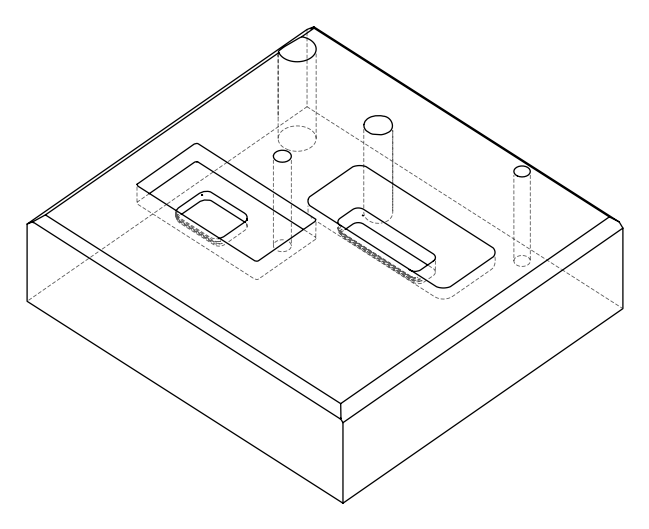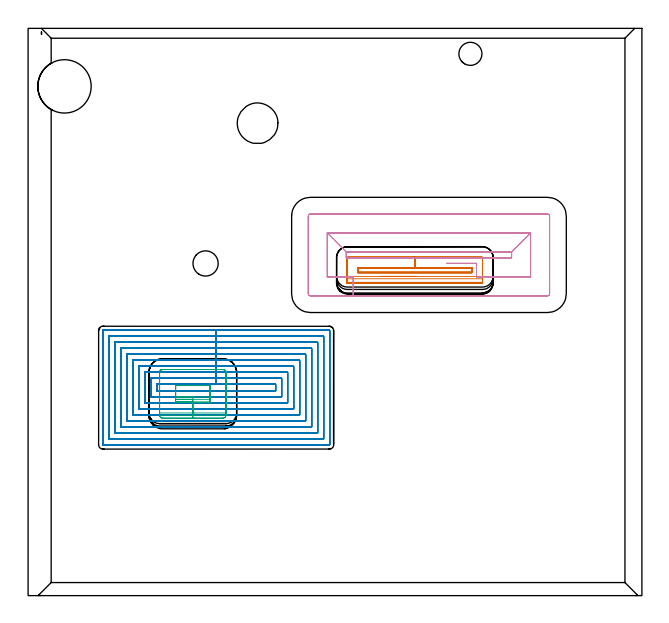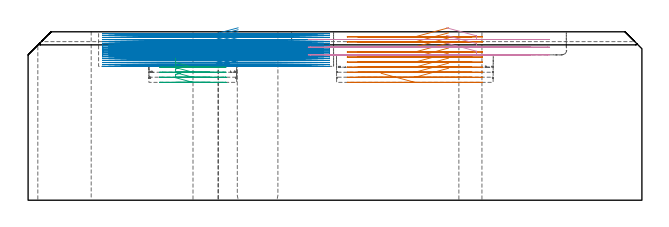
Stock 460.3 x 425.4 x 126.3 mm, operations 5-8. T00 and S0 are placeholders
(PLAN: 18 operations, 12 tool changes, 221.5 min)
(1 AREA_MILL | FG_CHAMFER_SURFACE | UGT0205_001 | 23.14 min | 63670 mm3)
(2 AREA_MILL_1 | FG_CHAMFER_SURFACE_1 | UGT0205_001 | 17.01 min | 34304 mm3)
(3 AREA_MILL_2 | FG_CHAMFER_SURFACE_2 | UGT0205_001 | 14.31 min | 20992 mm3)
(4 AREA_MILL_3 | FG_CHAMFER_SURFACE_3 | UGT0205_001 | 10.72 min | 11897 mm3)
(5 MILL_RECTANGULAR_POCKET | POCKET_RECTANGULAR_STRAIGHT | UGT0201_010 | Follow Part, ap 4, ae 75% | 9.22 min | 151584 mm3)
(6 MILL_RECTANGULAR_POCKET_1 | POCKET_RECTANGULAR_STRAIGHT_1 | NXT0201_008 | Follow Part, ap 1.5, ae 75% | 129.02 min | 420146 mm3)
(7 MILL_RECTANGULAR_POCKET_2 | POCKET_RECTANGULAR_STRAIGHT_2 | UGT0201_010 | Follow Part, ap 4, ae 75% | 2.46 min | 38990 mm3)
(8 MILL_RECTANGULAR_POCKET_3 | POCKET_RECTANGULAR_STRAIGHT_3 | NXT0201_007 | Follow Part, ap 6.25, ae 75% | 6.86 min | 232476 mm3)
(9 MILL_THROUGH_HOLE_FROM_SOLID_MATERIAL | STEP1HOLE_3 | NXT0201_007 | Circular | 5.68 min | 91894 mm3)
(10 INDEXABLE_INSERT_DRILL_THROUGH_HOLE_FROM_SOLID | STEP1HOLE | NXT0302_035 | 0.52 min | 157582 mm3)
(11 SPOT_DRILL | STEP1HOLE_1 | NXT0321_9005460120000 | 0.03 min | 64 mm3)
(12 SPOT_DRILL_1 | STEP1HOLE_2 | NXT0321_9005460120000 | 0.05 min | 147 mm3)
(13 DRILL_BLIND_HOLE_INTO_CENTER | STEP1HOLE_1 | NXT0301_084 | 0.08 min | 1580 mm3)
(14 GUN_DRILL_THROUGH_HOLE | STEP1HOLE_1 | UGT0307_008 | 0.62 min | 10474 mm3)
(15 DRILL_TO_ENLARGE_THROUGH_HOLE | STEP1HOLE_1 | UGT0301_244 | 0.54 min | 17582 mm3)
(16 DRILL_BLIND_HOLE_INTO_CENTER_1 | STEP1HOLE_2 | NXT0301_084 | 0.08 min | 1410 mm3)
(17 GUN_DRILL_THROUGH_HOLE_1 | STEP1HOLE_2 | UGT0307_008 | 0.63 min | 10410 mm3)
(18 DRILL_TO_ENLARGE_THROUGH_HOLE_1 | STEP1HOLE_2 | UGT0301_257 | 0.54 min | 23330 mm3)
(TOOL UGT0205_001 | Chamfer Mill 20 x 3 x 45 deg. | D20 FL50 Z2)
(TOOL UGT0201_010 | End Mill 16 mm | D16 FL22 Z2)
(TOOL NXT0201_008 | ENDMILL 6mm [2P460-0600-NA 1630] | D6 FL26 Z6)
(TOOL NXT0201_007 | ENDMILL 25mm [R216.25-25050GCK54P 1620] | D25 R3 FL54 Z5)
(TOOL NXT0302_035 | Index. Insert Drill 40mm [880-D4000L40-05] | D40 PA176 FL200 Z2)
(TOOL NXT0321_9005460120000 | NC Spot Drill, 142deg, 12mm, Carbide, Uncoated | D12 PA142 FL30 Z2)
(TOOL NXT0301_084 | Carbide Drill 11.3mm [860.1-1130-034A1-MM 2214] | D11.3 PA140 FL55 Z2)
(TOOL UGT0307_008 | Gun Drill 11 mm | D11 PA130 FL24 Z1)
(TOOL UGT0301_244 | Twist Drill 17.3 mm | D17.3 PA118 FL130 Z2)
(TOOL UGT0301_257 | Twist Drill 18.9 mm | D18.9 PA118 FL135 Z2)
(OP 5 MILL_RECTANGULAR_POCKET)
G17 G21 G94 G90
T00 M6
G54
G17 G0 G90 X315.391 Y245.7 S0 M3
G43 Z136.3 H0
Z129.3
G94 G1 X290.05 Z122.51 F250.
X247.3 F500.
Y242.2
X332.8
Y245.7
X290.05
Y253.7
X239.6
G3 X239.3 Y253.4 R0.3
G1 Y234.5
G3 X239.6 Y234.2 R0.3
G1 X340.5
G3 X340.8 Y234.5 R0.3
G1 Y253.4
G3 X340.5 Y253.7 R0.3
G1 X290.05
X289.05
G0 X315.391 Y245.7 Z125.51
G1 X290.05 Z118.72 F250.
X247.3 F500.
Y242.2
X332.8
Y245.7
X290.05
Y253.7
X239.6
G3 X239.3 Y253.4 R0.3
G1 Y234.5
G3 X239.6 Y234.2 R0.3
G1 X340.5
G3 X340.8 Y234.5 R0.3
G1 Y253.4
G3 X340.5 Y253.7 R0.3
G1 X290.05
X289.05
G0 X315.391 Y245.7 Z121.72
G1 X290.05 Z114.93 F250.
X247.3 F500.
Y242.2
X332.8
Y245.7
X290.05
Y253.7
X239.6
G3 X239.3 Y253.4 R0.3
G1 Y234.5
G3 X239.6 Y234.2 R0.3
G1 X340.5
G3 X340.8 Y234.5 R0.3
G1 Y253.4
G3 X340.5 Y253.7 R0.3
G1 X290.05
X289.05
G0 X315.391 Y245.7 Z117.93
G1 X290.05 Z111.14 F250.
X247.3 F500.
Y242.2
X332.8
Y245.7
X290.05
Y253.7
X239.6
G3 X239.3 Y253.4 R0.3
G1 Y234.5
G3 X239.6 Y234.2 R0.3
G1 X340.5
G3 X340.8 Y234.5 R0.3
G1 Y253.4
G3 X340.5 Y253.7 R0.3
G1 X290.05
X289.05
G0 X315.391 Y245.7 Z114.14
G1 X290.05 Z107.35 F250.
X247.3 F500.
Y242.2
X332.8
Y245.7
X290.05
Y253.7
X239.6
G3 X239.3 Y253.4 R0.3
G1 Y234.5
G3 X239.6 Y234.2 R0.3
G1 X340.5
G3 X340.8 Y234.5 R0.3
G1 Y253.4
G3 X340.5 Y253.7 R0.3
G1 X290.05
X289.05
G0 X315.391 Y245.7 Z110.35
G1 X290.05 Z103.56 F250.
X247.3 F500.
Y242.2
X332.8
Y245.7
X290.05
Y253.7
X239.6
G3 X239.3 Y253.4 R0.3
G1 Y234.5
G3 X239.6 Y234.2 R0.3
G1 X340.5
G3 X340.8 Y234.5 R0.3
G1 Y253.4
G3 X340.5 Y253.7 R0.3
G1 X290.05
X289.05
G0 X315.391 Y245.7 Z106.56
G1 X290.05 Z99.77 F250.
X247.3 F500.
Y242.2
X332.8
Y245.7
X290.05
Y253.7
X239.6
G3 X239.3 Y253.4 R0.3
G1 Y234.5
G3 X239.6 Y234.2 R0.3
G1 X340.5
G3 X340.8 Y234.5 R0.3
G1 Y253.4
G3 X340.5 Y253.7 R0.3
G1 X290.05
X289.05
G0 X315.391 Y245.626 Z102.77
G1 X290.05 Z95.98 F250.
X247.375 F500.
Y242.956
X332.725
Y245.626
X290.05
Y253.626
X240.538 Y253.623
X239.398 Y253.548
X239.377 Y253.165
X239.378 Y234.959
X340.722 Y234.955
X340.723 Y253.165
X340.708 Y253.437
X340.678 Y253.516
X340.598 Y253.605
X340.313 Y253.623
X340.163 Y253.62
X290.05 Y253.626
X289.05
G0 X315.391 Y245.626 Z98.98
G1 X290.05 Z92.19 F250.
X247.375 F500.
Y245.616
X332.725
Y245.626
X290.05
Y253.626
X240.538 Y253.623
X239.398 Y253.548
X239.377 Y253.165
X239.379 Y237.615
X340.723
Y253.165
X340.708 Y253.437
X340.678 Y253.516
X340.598 Y253.605
X340.313 Y253.623
X340.163 Y253.62
X290.05 Y253.626
X289.05
G0 X264.709 Y239.401 Z95.19
G1 X290.05 Z88.4 F250.
X340.722 Y239.402 F500.
X340.723 Y253.165
X340.708 Y253.437
X340.678 Y253.516
X340.598 Y253.605
X340.313 Y253.623
X340.163 Y253.62
X240.538 Y253.623
X239.398 Y253.548
X239.377 Y253.165
X239.378 Y239.401
X290.05
X291.05
G0 Z136.3
M5
M2
(OP 6 MILL_RECTANGULAR_POCKET_1)
G17 G21 G94 G90
T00 M6
G54
G17 G0 G90 X157.566 Y158.5 S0 M3
G43 Z136.3 H1
Z129.3
G94 G1 X141. Z124.861 F250.
X96.4 F500.
Y153.4
X185.6
Y158.5
X141.
Y163.
X91.9
Y148.9
X190.1
Y163.
X141.
Y167.5
X87.4
Y144.4
X194.6
Y167.5
X141.
Y172.
X82.9
Y139.9
X199.1
Y172.
X141.
Y176.5
X78.4
Y135.4
X203.6
Y176.5
X141.
Y181.
X73.9
Y130.9
X208.1
Y181.
X141.
Y185.5
X69.4
Y126.4
X212.6
Y185.5
X141.
Y190.
X64.9
Y121.9
X217.1
Y190.
X141.
Y194.5
X60.4
Y117.4
X221.6
Y194.5
X141.
Y199.
X56.
X55.945 Y198.995
X55.905 Y198.955
X55.9 Y198.9
Y113.
X55.905 Y112.945
X55.945 Y112.905
X56. Y112.9
X226.
X226.055 Y112.905
X226.095 Y112.945
X226.1 Y113.
Y198.9
X226.095 Y198.955
X226.055 Y198.995
X226. Y199.
X141.
X140.
G0 X157.566 Y158.5 Z127.861
G1 X141. Z123.422 F250.
X96.4 F500.
Y153.4
X185.6
Y158.5
X141.
Y163.
X91.9
Y148.9
X190.1
Y163.
X141.
Y167.5
X87.4
Y144.4
X194.6
Y167.5
X141.
Y172.
X82.9
Y139.9
X199.1
Y172.
X141.
Y176.5
X78.4
Y135.4
X203.6
Y176.5
X141.
Y181.
X73.9
Y130.9
X208.1
Y181.
X141.
Y185.5
X69.4
Y126.4
X212.6
Y185.5
X141.
Y190.
X64.9
Y121.9
X217.1
Y190.
X141.
Y194.5
X60.4
Y117.4
X221.6
Y194.5
X141.
Y199.
X56.
X55.945 Y198.995
X55.905 Y198.955
X55.9 Y198.9
Y113.
X55.905 Y112.945
X55.945 Y112.905
X56. Y112.9
X226.
X226.055 Y112.905
X226.095 Y112.945
X226.1 Y113.
Y198.9
X226.095 Y198.955
X226.055 Y198.995
X226. Y199.
X141.
X140.
G0 X157.566 Y158.5 Z126.422
G1 X141. Z121.983 F250.
X96.4 F500.
Y153.4
X185.6
Y158.5
X141.
Y163.
X91.9
Y148.9
X190.1
Y163.
X141.
Y167.5
X87.4
Y144.4
X194.6
Y167.5
X141.
Y172.
X82.9
Y139.9
X199.1
Y172.
X141.
Y176.5
X78.4
Y135.4
X203.6
Y176.5
X141.
Y181.
X73.9
Y130.9
X208.1
Y181.
X141.
Y185.5
X69.4
Y126.4
X212.6
Y185.5
X141.
Y190.
X64.9
Y121.9
X217.1
Y190.
X141.
Y194.5
X60.4
Y117.4
X221.6
Y194.5
X141.
Y199.
X56.
X55.945 Y198.995
X55.905 Y198.955
X55.9 Y198.9
Y113.
X55.905 Y112.945
X55.945 Y112.905
X56. Y112.9
X226.
X226.055 Y112.905
X226.095 Y112.945
X226.1 Y113.
Y198.9
X226.095 Y198.955
X226.055 Y198.995
X226. Y199.
X141.
X140.
G0 X157.566 Y158.5 Z124.983
G1 X141. Z120.544 F250.
X96.4 F500.
Y153.4
X185.6
Y158.5
X141.
Y163.
X91.9
Y148.9
X190.1
Y163.
X141.
Y167.5
X87.4
Y144.4
X194.6
Y167.5
X141.
Y172.
X82.9
Y139.9
X199.1
Y172.
X141.
Y176.5
X78.4
Y135.4
X203.6
Y176.5
X141.
Y181.
X73.9
Y130.9
X208.1
Y181.
X141.
Y185.5
X69.4
Y126.4
X212.6
Y185.5
X141.
Y190.
X64.9
Y121.9
X217.1
Y190.
X141.
Y194.5
X60.4
Y117.4
X221.6
Y194.5
X141.
Y199.
X56.
X55.945 Y198.995
X55.905 Y198.955
X55.9 Y198.9
Y113.
X55.905 Y112.945
X55.945 Y112.905
X56. Y112.9
X226.
X226.055 Y112.905
X226.095 Y112.945
X226.1 Y113.
Y198.9
X226.095 Y198.955
X226.055 Y198.995
X226. Y199.
X141.
X140.
G0 X157.566 Y158.5 Z123.544
G1 X141. Z119.105 F250.
X96.4 F500.
Y153.4
X185.6
Y158.5
X141.
Y163.
X91.9
Y148.9
X190.1
Y163.
X141.
Y167.5
X87.4
Y144.4
X194.6
Y167.5
X141.
Y172.
X82.9
Y139.9
X199.1
Y172.
X141.
Y176.5
X78.4
Y135.4
X203.6
Y176.5
X141.
Y181.
X73.9
Y130.9
X208.1
Y181.
X141.
Y185.5
X69.4
Y126.4
X212.6
Y185.5
X141.
Y190.
X64.9
Y121.9
X217.1
Y190.
X141.
Y194.5
X60.4
Y117.4
X221.6
Y194.5
X141.
Y199.
X56.
X55.945 Y198.995
X55.905 Y198.955
X55.9 Y198.9
Y113.
X55.905 Y112.945
X55.945 Y112.905
X56. Y112.9
X226.
X226.055 Y112.905
X226.095 Y112.945
X226.1 Y113.
Y198.9
X226.095 Y198.955
X226.055 Y198.995
X226. Y199.
X141.
X140.
G0 X157.566 Y158.5 Z122.105
G1 X141. Z117.667 F250.
X96.4 F500.
Y153.4
X185.6
Y158.5
X141.
Y163.
X91.9
Y148.9
X190.1
Y163.
X141.
Y167.5
X87.4
Y144.4
X194.6
Y167.5
X141.
Y172.
X82.9
Y139.9
X199.1
Y172.
X141.
Y176.5
X78.4
Y135.4
X203.6
Y176.5
X141.
Y181.
X73.9
Y130.9
X208.1
Y181.
X141.
Y185.5
X69.4
Y126.4
X212.6
Y185.5
X141.
Y190.
X64.9
Y121.9
X217.1
Y190.
X141.
Y194.5
X60.4
Y117.4
X221.6
Y194.5
X141.
Y199.
X56.
X55.945 Y198.995
X55.905 Y198.955
X55.9 Y198.9
Y113.
X55.905 Y112.945
X55.945 Y112.905
X56. Y112.9
X226.
X226.055 Y112.905
X226.095 Y112.945
X226.1 Y113.
Y198.9
X226.095 Y198.955
X226.055 Y198.995
X226. Y199.
X141.
X140.
G0 X157.566 Y158.5 Z120.667
G1 X141. Z116.228 F250.
X96.4 F500.
Y153.4
X185.6
Y158.5
X141.
Y163.
X91.9
Y148.9
X190.1
Y163.
X141.
Y167.5
X87.4
Y144.4
X194.6
Y167.5
X141.
Y172.
X82.9
Y139.9
X199.1
Y172.
X141.
Y176.5
X78.4
Y135.4
X203.6
Y176.5
X141.
Y181.
X73.9
Y130.9
X208.1
Y181.
X141.
Y185.5
X69.4
Y126.4
X212.6
Y185.5
X141.
Y190.
X64.9
Y121.9
X217.1
Y190.
X141.
Y194.5
X60.4
Y117.4
X221.6
Y194.5
X141.
Y199.
X56.
X55.945 Y198.995
X55.905 Y198.955
X55.9 Y198.9
Y113.
X55.905 Y112.945
X55.945 Y112.905
X56. Y112.9
X226.
X226.055 Y112.905
X226.095 Y112.945
X226.1 Y113.
Y198.9
X226.095 Y198.955
X226.055 Y198.995
X226. Y199.
X141.
X140.
G0 X157.566 Y158.5 Z119.228
G1 X141. Z114.789 F250.
X96.4 F500.
Y153.4
X185.6
Y158.5
X141.
Y163.
X91.9
Y148.9
X190.1
Y163.
X141.
Y167.5
X87.4
Y144.4
X194.6
Y167.5
X141.
Y172.
X82.9
Y139.9
X199.1
Y172.
X141.
Y176.5
X78.4
Y135.4
X203.6
Y176.5
X141.
Y181.
X73.9
Y130.9
X208.1
Y181.
X141.
Y185.5
X69.4
Y126.4
X212.6
Y185.5
X141.
Y190.
X64.9
Y121.9
X217.1
Y190.
X141.
Y194.5
X60.4
Y117.4
X221.6
Y194.5
X141.
Y199.
X56.
X55.945 Y198.995
X55.905 Y198.955
X55.9 Y198.9
Y113.
X55.905 Y112.945
X55.945 Y112.905
X56. Y112.9
X226.
X226.055 Y112.905
X226.095 Y112.945
X226.1 Y113.
Y198.9
X226.095 Y198.955
X226.055 Y198.995
X226. Y199.
X141.
X140.
G0 X157.566 Y158.5 Z117.789
G1 X141. Z113.35 F250.
X96.4 F500.
Y153.4
X185.6
Y158.5
X141.
Y163.
X91.9
Y148.9
X190.1
Y163.
X141.
Y167.5
X87.4
Y144.4
X194.6
Y167.5
X141.
Y172.
X82.9
Y139.9
X199.1
Y172.
X141.
Y176.5
X78.4
Y135.4
X203.6
Y176.5
X141.
Y181.
X73.9
Y130.9
X208.1
Y181.
X141.
Y185.5
X69.4
Y126.4
X212.6
Y185.5
X141.
Y190.
X64.9
Y121.9
X217.1
Y190.
X141.
Y194.5
X60.4
Y117.4
X221.6
Y194.5
X141.
Y199.
X56.
X55.945 Y198.995
X55.905 Y198.955
X55.9 Y198.9
Y113.
X55.905 Y112.945
X55.945 Y112.905
X56. Y112.9
X226.
X226.055 Y112.905
X226.095 Y112.945
X226.1 Y113.
Y198.9
X226.095 Y198.955
X226.055 Y198.995
X226. Y199.
X141.
X140.
G0 X157.566 Y158.5 Z116.35
G1 X141. Z111.911 F250.
X96.4 F500.
Y153.4
X185.6
Y158.5
X141.
Y163.
X91.9
Y148.9
X190.1
Y163.
X141.
Y167.5
X87.4
Y144.4
X194.6
Y167.5
X141.
Y172.
X82.9
Y139.9
X199.1
Y172.
X141.
Y176.5
X78.4
Y135.4
X203.6
Y176.5
X141.
Y181.
X73.9
Y130.9
X208.1
Y181.
X141.
Y185.5
X69.4
Y126.4
X212.6
Y185.5
X141.
Y190.
X64.9
Y121.9
X217.1
Y190.
X141.
Y194.5
X60.4
Y117.4
X221.6
Y194.5
X141.
Y199.
X56.
X55.945 Y198.995
X55.905 Y198.955
X55.9 Y198.9
Y113.
X55.905 Y112.945
X55.945 Y112.905
X56. Y112.9
X226.
X226.055 Y112.905
X226.095 Y112.945
X226.1 Y113.
Y198.9
X226.095 Y198.955
X226.055 Y198.995
X226. Y199.
X141.
X140.
G0 X157.566 Y158.5 Z114.911
G1 X141. Z110.472 F250.
X96.4 F500.
Y153.4
X185.6
Y158.5
X141.
Y163.
X91.9
Y148.9
X190.1
Y163.
X141.
Y167.5
X87.4
Y144.4
X194.6
Y167.5
X141.
Y172.
X82.9
Y139.9
X199.1
Y172.
X141.
Y176.5
X78.4
Y135.4
X203.6
Y176.5
X141.
Y181.
X73.9
Y130.9
X208.1
Y181.
X141.
Y185.5
X69.4
Y126.4
X212.6
Y185.5
X141.
Y190.
X64.9
Y121.9
X217.1
Y190.
X141.
Y194.5
X60.4
Y117.4
X221.6
Y194.5
X141.
Y199.
X56.
X55.945 Y198.995
X55.905 Y198.955
X55.9 Y198.9
Y113.
X55.905 Y112.945
X55.945 Y112.905
X56. Y112.9
X226.
X226.055 Y112.905
X226.095 Y112.945
X226.1 Y113.
Y198.9
X226.095 Y198.955
X226.055 Y198.995
X226. Y199.
X141.
X140.
G0 X157.566 Y158.5 Z113.472
G1 X141. Z109.033 F250.
X96.4 F500.
Y153.4
X185.6
Y158.5
X141.
Y163.
X91.9
Y148.9
X190.1
Y163.
X141.
Y167.5
X87.4
Y144.4
X194.6
Y167.5
X141.
Y172.
X82.9
Y139.9
X199.1
Y172.
X141.
Y176.5
X78.4
Y135.4
X203.6
Y176.5
X141.
Y181.
X73.9
Y130.9
X208.1
Y181.
X141.
Y185.5
X69.4
Y126.4
X212.6
Y185.5
X141.
Y190.
X64.9
Y121.9
X217.1
Y190.
X141.
Y194.5
X60.4
Y117.4
X221.6
Y194.5
X141.
Y199.
X56.
X55.945 Y198.995
X55.905 Y198.955
X55.9 Y198.9
Y113.
X55.905 Y112.945
X55.945 Y112.905
X56. Y112.9
X226.
X226.055 Y112.905
X226.095 Y112.945
X226.1 Y113.
Y198.9
X226.095 Y198.955
X226.055 Y198.995
X226. Y199.
X141.
X140.
G0 X157.566 Y158.5 Z112.033
G1 X141. Z107.594 F250.
X96.4 F500.
Y153.4
X185.6
Y158.5
X141.
Y163.
X91.9
Y148.9
X190.1
Y163.
X141.
Y167.5
X87.4
Y144.4
X194.6
Y167.5
X141.
Y172.
X82.9
Y139.9
X199.1
Y172.
X141.
Y176.5
X78.4
Y135.4
X203.6
Y176.5
X141.
Y181.
X73.9
Y130.9
X208.1
Y181.
X141.
Y185.5
X69.4
Y126.4
X212.6
Y185.5
X141.
Y190.
X64.9
Y121.9
X217.1
Y190.
X141.
Y194.5
X60.4
Y117.4
X221.6
Y194.5
X141.
Y199.
X56.
X55.945 Y198.995
X55.905 Y198.955
X55.9 Y198.9
Y113.
X55.905 Y112.945
X55.945 Y112.905
X56. Y112.9
X226.
X226.055 Y112.905
X226.095 Y112.945
X226.1 Y113.
Y198.9
X226.095 Y198.955
X226.055 Y198.995
X226. Y199.
X141.
X140.
G0 X157.566 Y158.5 Z110.594
G1 X141. Z106.156 F250.
X96.4 F500.
Y153.4
X185.6
Y158.5
X141.
Y163.
X91.9
Y148.9
X190.1
Y163.
X141.
Y167.5
X87.4
Y144.4
X194.6
Y167.5
X141.
Y172.
X82.9
Y139.9
X199.1
Y172.
X141.
Y176.5
X78.4
Y135.4
X203.6
Y176.5
X141.
Y181.
X73.9
Y130.9
X208.1
Y181.
X141.
Y185.5
X69.4
Y126.4
X212.6
Y185.5
X141.
Y190.
X64.9
Y121.9
X217.1
Y190.
X141.
Y194.5
X60.4
Y117.4
X221.6
Y194.5
X141.
Y199.
X56.
X55.945 Y198.995
X55.905 Y198.955
X55.9 Y198.9
Y113.
X55.905 Y112.945
X55.945 Y112.905
X56. Y112.9
X226.
X226.055 Y112.905
X226.095 Y112.945
X226.1 Y113.
Y198.9
X226.095 Y198.955
X226.055 Y198.995
X226. Y199.
X141.
X140.
G0 X157.566 Y158.5 Z109.156
G1 X141. Z104.717 F250.
X96.4 F500.
Y153.4
X185.6
Y158.5
X141.
Y163.
X91.9
Y148.9
X190.1
Y163.
X141.
Y167.5
X87.4
Y144.4
X194.6
Y167.5
X141.
Y172.
X82.9
Y139.9
X199.1
Y172.
X141.
Y176.5
X78.4
Y135.4
X203.6
Y176.5
X141.
Y181.
X73.9
Y130.9
X208.1
Y181.
X141.
Y185.5
X69.4
Y126.4
X212.6
Y185.5
X141.
Y190.
X64.9
Y121.9
X217.1
Y190.
X141.
Y194.5
X60.4
Y117.4
X221.6
Y194.5
X141.
Y199.
X56.
X55.945 Y198.995
X55.905 Y198.955
X55.9 Y198.9
Y113.
X55.905 Y112.945
X55.945 Y112.905
X56. Y112.9
X226.
X226.055 Y112.905
X226.095 Y112.945
X226.1 Y113.
Y198.9
X226.095 Y198.955
X226.055 Y198.995
X226. Y199.
X141.
X140.
G0 X157.566 Y158.5 Z107.717
G1 X141. Z103.278 F250.
X96.4 F500.
Y153.4
X185.6
Y158.5
X141.
Y163.
X91.9
Y148.9
X190.1
Y163.
X141.
Y167.5
X87.4
Y144.4
X194.6
Y167.5
X141.
Y172.
X82.9
Y139.9
X199.1
Y172.
X141.
Y176.5
X78.4
Y135.4
X203.6
Y176.5
X141.
Y181.
X73.9
Y130.9
X208.1
Y181.
X141.
Y185.5
X69.4
Y126.4
X212.6
Y185.5
X141.
Y190.
X64.9
Y121.9
X217.1
Y190.
X141.
Y194.5
X60.4
Y117.4
X221.6
Y194.5
X141.
Y199.
X56.
X55.945 Y198.995
X55.905 Y198.955
X55.9 Y198.9
Y113.
X55.905 Y112.945
X55.945 Y112.905
X56. Y112.9
X226.
X226.055 Y112.905
X226.095 Y112.945
X226.1 Y113.
Y198.9
X226.095 Y198.955
X226.055 Y198.995
X226. Y199.
X141.
X140.
G0 X157.566 Y158.5 Z106.278
G1 X141. Z101.839 F250.
X96.4 F500.
Y153.4
X185.6
Y158.5
X141.
Y163.
X91.9
Y148.9
X190.1
Y163.
X141.
Y167.5
X87.4
Y144.4
X194.6
Y167.5
X141.
Y172.
X82.9
Y139.9
X199.1
Y172.
X141.
Y176.5
X78.4
Y135.4
X203.6
Y176.5
X141.
Y181.
X73.9
Y130.9
X208.1
Y181.
X141.
Y185.5
X69.4
Y126.4
X212.6
Y185.5
X141.
Y190.
X64.9
Y121.9
X217.1
Y190.
X141.
Y194.5
X60.4
Y117.4
X221.6
Y194.5
X141.
Y199.
X56.
X55.945 Y198.995
X55.905 Y198.955
X55.9 Y198.9
Y113.
X55.905 Y112.945
X55.945 Y112.905
X56. Y112.9
X226.
X226.055 Y112.905
X226.095 Y112.945
X226.1 Y113.
Y198.9
X226.095 Y198.955
X226.055 Y198.995
X226. Y199.
X141.
X140.
G0 X157.566 Y158.5 Z104.839
G1 X141. Z100.4 F250.
X96.4 F500.
Y153.4
X185.6
Y158.5
X141.
Y163.
X91.9
Y148.9
X190.1
Y163.
X141.
Y167.5
X87.4
Y144.4
X194.6
Y167.5
X141.
Y172.
X82.9
Y139.9
X199.1
Y172.
X141.
Y176.5
X78.4
Y135.4
X203.6
Y176.5
X141.
Y181.
X73.9
Y130.9
X208.1
Y181.
X141.
Y185.5
X69.4
Y126.4
X212.6
Y185.5
X141.
Y190.
X64.9
Y121.9
X217.1
Y190.
X141.
Y194.5
X60.4
Y117.4
X221.6
Y194.5
X141.
Y199.
X56.
X55.945 Y198.995
X55.905 Y198.955
X55.9 Y198.9
Y113.
X55.905 Y112.945
X55.945 Y112.905
X56. Y112.9
X226.
X226.055 Y112.905
X226.095 Y112.945
X226.1 Y113.
Y198.9
X226.095 Y198.955
X226.055 Y198.995
X226. Y199.
X141.
X140.
G0 Z136.3
M5
M2
(OP 7 MILL_RECTANGULAR_POCKET_2)
G17 G21 G94 G90
T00 M6
G54
G17 G0 G90 X110.6 Y157.541 S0 M3
G43 Z136.3 H0
Z106.56
G94 G1 Y145.1 Z103.227 F250.
X123.5 Z99.77
X136.4 F500.
Y157.6
X110.6
Y145.1
X123.5
Y133.1
X146.2
G3 X148.4 Y135.3 R2.2
G1 Y167.4
G3 X146.2 Y169.6 R2.2
G1 X100.8
G3 X98.6 Y167.4 R2.2
G1 Y135.3
G3 X100.8 Y133.1 R2.2
G1 X123.5
X124.5
G0 X110.6 Y157.541 Z102.77
G1 Y145.1 Z99.437 F250.
X123.5 Z95.98
X136.4 F500.
Y157.6
X110.6
Y145.1
X123.5
Y133.1
X146.2
G3 X148.4 Y135.3 R2.2
G1 Y167.4
G3 X146.2 Y169.6 R2.2
G1 X100.8
G3 X98.6 Y167.4 R2.2
G1 Y135.3
G3 X100.8 Y133.1 R2.2
G1 X123.5
X124.5
G0 X112.719 Y157.529 Z98.98
G1 X110.6 Z98.412 F250.
Y147.208 Z95.647
X123.5 Z92.19
X136.4 F500.
Y157.529
X110.6
Y147.208
X123.5
Y135.208
X148.309 Y135.214
X148.317 Y135.389
X148.32 Y135.437
X148.353 Y135.474
X148.4 Y135.483
Y167.214
X148.352 Y167.223
X148.32 Y167.261
X148.317 Y167.309
X148.302 Y167.719
G3 X146.467 Y169.496 R2.141
G1 X146.2 Y169.513
X145.923 Y169.525
X101.077
X100.8 Y169.513
G3 X99.529 Y169.087 R2.075
G1 X99.222 Y168.835
G3 X98.683 Y167.299 R2.311
G1 X98.68 Y167.251
X98.648 Y167.214
X98.6 Y167.204
Y135.486
X98.635 Y135.485
X98.663 Y135.463
X98.674 Y135.43
X98.776 Y135.208
X123.5
X124.5
G0 X114.507 Y157.529 Z95.19
G1 X110.6 Z94.143 F250.
Y148.995 Z91.857
X123.5 Z88.4
X136.4 F500.
Y157.529
X110.6
Y148.995
X123.5
Y136.995
X148.4
Y167.214
X148.352 Y167.223
X148.32 Y167.261
X148.317 Y167.309
X148.302 Y167.719
G3 X146.467 Y169.496 R2.141
G1 X146.2 Y169.513
X145.923 Y169.525
X101.077
X100.8 Y169.513
G3 X99.529 Y169.087 R2.075
G1 X99.222 Y168.835
G3 X98.683 Y167.299 R2.311
G1 X98.68 Y167.251
X98.648 Y167.214
X98.6 Y167.204
Y136.995
X123.5
X124.5
G0 Z136.3
M5
M2
(OP 8 MILL_RECTANGULAR_POCKET_3)
G17 G21 G94 G90
T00 M6
G54
G17 G0 G90 X313.732 Y249.2 S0 M3
G43 Z136.3 H1
Z129.3
G94 G1 X336.3 Z123.253 F250.
Y239.05 Z120.533
X376.85 F500.
Y271.95
X362.6 Y257.7
X238.6
Y253.3
X362.6
Y257.7
X376.85 Y271.95
X224.35
Y239.05
X243.8
Y224.8
X389.4
G3 X391.1 Y226.5 R1.7
G1 Y284.5
G3 X389.4 Y286.2 R1.7
G1 X211.8
G3 X210.1 Y284.5 R1.7
G1 Y226.5
G3 X211.8 Y224.8 R1.7
G1 X243.8
X244.8
G0 X313.732 Y249.2 Z123.533
G1 X336.3 Z117.486 F250.
Y239.05 Z114.767
X376.85 F500.
Y271.95
X224.35
X238.6 Y257.7
Y253.3
X362.6
Y257.7
X238.6
X224.35 Y271.95
Y239.05
X243.8
Y224.8
X389.4
G3 X391.1 Y226.5 R1.7
G1 Y284.5
G3 X389.4 Y286.2 R1.7
G1 X211.8
G3 X210.1 Y284.5 R1.7
G1 Y226.5
G3 X211.8 Y224.8 R1.7
G1 X243.8
X244.8
G0 X313.732 Y249.2 Z117.767
G1 X336.3 Z111.72 F250.
Y239.05 Z109.
X376.85 F500.
Y271.95
X362.6 Y257.7
X238.6
Y253.3
X362.6
Y257.7
X376.85 Y271.95
X224.35
Y239.05
X243.8
Y224.8
X389.4
G3 X391.1 Y226.5 R1.7
G1 Y284.5
G3 X389.4 Y286.2 R1.7
G1 X211.8
G3 X210.1 Y284.5 R1.7
G1 Y226.5
G3 X211.8 Y224.8 R1.7
G1 X243.8
X244.8
G0 Z136.3
M5
M2
